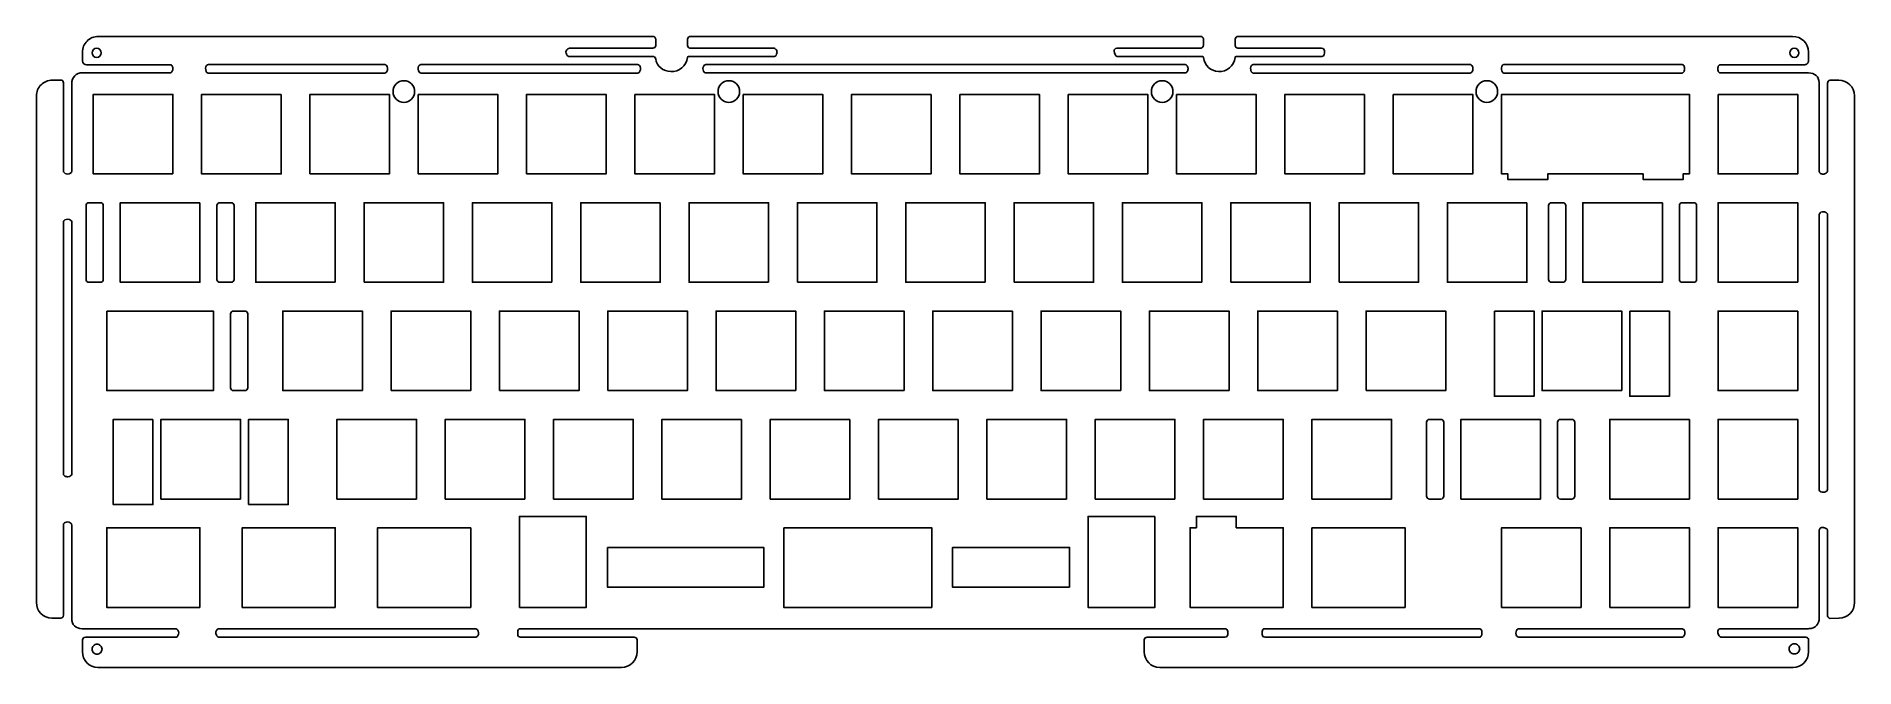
# Model space of a CAD drawing. Extents: x 120 to 440, y 81 to 192.
import ezdxf

# ---------------------------------------------------------------- set-up
doc = ezdxf.new("R2010")
doc.units = 0
doc.header["$MEASUREMENT"] = 0
doc.layers.add('Layer_0', color=7, linetype='Continuous')

msp = doc.modelspace()

# ---------------------------------------------------------------- linework, layer by layer
at = {"linetype": 'Continuous'}
for points in [[(131.387395, 163.2504), (129.369595, 163.2504, 0.4142135624), (128.869595, 162.7504), (128.869595, 149.7511, 0.4142135624), (129.369595, 149.2511), (131.387395, 149.2511, 0.4142135624), (131.887395, 149.7511), (131.887395, 162.7504, 0.4142135624)], [(152.387395, 163.2504), (154.405195, 163.2504, -0.4142135624), (154.905195, 162.7504), (154.905195, 149.7511, -0.4142135624), (154.405195, 149.2511), (152.387395, 149.2511, -0.4142135624), (151.887395, 149.7511), (151.887395, 162.7504, -0.4142135624)], [(388.56201, 163.2504), (386.54421, 163.2504, 0.4142135624), (386.04421, 162.7504), (386.04421, 149.7511, 0.4142135624), (386.54421, 149.2511), (388.56201, 149.2511, 0.4142135624), (389.06201, 149.7511), (389.06201, 162.7504, 0.4142135624)], [(409.56201, 163.2504), (411.57981, 163.2504, -0.4142135624), (412.07981, 162.7504), (412.07981, 149.7511, -0.4142135624), (411.57981, 149.2511), (409.56201, 149.2511, -0.4142135624), (409.06201, 149.7511), (409.06201, 162.7504, -0.4142135624)], [(154.768605, 144.20041), (156.786405, 144.20041, -0.4142135624), (157.286405, 143.70041), (157.286405, 130.70111, -0.4142135624), (156.786405, 130.20111), (154.768605, 130.20111, -0.4142135624), (154.268605, 130.70111), (154.268605, 143.70041, -0.4142135624)], [(367.130505, 125.15), (365.112705, 125.15, 0.4142135624), (364.612705, 124.65), (364.612705, 111.6507, 0.4142135624), (365.112705, 111.1507), (367.130505, 111.1507, 0.4142135624), (367.630505, 111.6507), (367.630505, 124.65, 0.4142135624)], [(388.130505, 125.15), (390.148305, 125.15, -0.4142135624), (390.648305, 124.65), (390.648305, 111.6507, -0.4142135624), (390.148305, 111.1507), (388.130505, 111.1507, -0.4142135624), (387.630505, 111.6507), (387.630505, 124.65, -0.4142135624)]]:
    msp.add_lwpolyline(points, format="xyb", close=True, dxfattribs=at)
at = {"layer": 'Layer_0', "color": 0}
for points in [[(329.13663, 86.850105, 0.19895979), (329.49026, 86.996513, 0.19895465), (329.63675, 87.350105), (329.63675, 87.849739, 0.41421356), (329.13675, 88.349739), (220.08511, 88.349739), (205.27847, 88.348915, 0.41380856), (204.77853, 87.849693), (204.77774, 87.350777, 0.19910186), (204.92398, 86.996727, 0.19918704), (205.27774, 86.849998), (209.34189, 86.850014), (225.26675, 86.850014, -0.38472934), (225.76419, 86.401131, -0.026862082), (225.76675, 86.350014), (225.75052, 84.299965, -0.40682084), (223.02274, 81.500877), (222.95047, 81.499962), (209.39108, 81.499962), (144.58426, 81.499962), (131.02481, 81.499962), (130.95255, 81.500877, -0.40682963), (128.22482, 84.299965), (128.24106, 86.350014, -0.028669549), (128.24368, 86.401131, -0.38481439), (128.74106, 86.850014), (144.66592, 86.850014), (144.69681, 86.850929), (144.7933, 86.877251), (144.88126, 86.938774), (144.9592, 87.027657), (145.02573, 87.136131), (145.11893, 87.380714), (145.14975, 87.610161), (145.10165, 87.840477), (144.98087, 88.081871), (144.9003, 88.187355), (144.81003, 88.272316), (144.71298, 88.329033), (144.61197, 88.349739), (128.18698, 88.349739), (127.77499, 88.380363), (127.41055, 88.471184), (127.09586, 88.620247), (126.83334, 88.82563), (126.62515, 89.085396), (126.47366, 89.397621), (126.38107, 89.760368), (126.34982, 90.1717), (126.34982, 106.5967), (126.33041, 106.69671), (126.27689, 106.79218), (126.19644, 106.88053), (126.09616, 106.95918), (125.86465, 107.07697), (125.63962, 107.12482), (125.41226, 107.09647), (125.17435, 107.00608), (125.06967, 106.94071), (124.98416, 106.86355), (124.92514, 106.77586), (124.89981, 106.67886), (124.89896, 106.64947), (124.89896, 90.699165, -0.39934034), (124.42471, 90.199806), (124.39896, 90.199165), (122.92484, 90.174812), (122.85257, 90.175728, -0.40681791), (120.12479, 92.974815), (120.12479, 181.99994, -0.19897644), (120.94467, 183.98007, -0.19896668), (122.92484, 184.79996), (124.39896, 184.82431, -0.41421356), (124.89896, 184.32431), (124.89896, 168.79932), (124.89981, 168.76993), (124.92557, 168.66888), (124.98581, 168.57413), (125.07297, 168.48816), (125.17972, 168.41342), (125.42233, 168.3074), (125.65421, 168.27582), (125.87442, 168.31863), (126.10117, 168.41772), (126.19949, 168.48538), (126.27835, 168.56357), (126.33084, 168.65106), (126.34982, 168.7467), (126.34982, 184.17169), (126.38412, 184.58759), (126.48471, 184.96237), (126.64749, 185.29163), (126.86868, 185.57092), (127.1442, 185.79581), (127.47018, 185.96191), (127.84268, 186.06479), (128.25772, 186.09998), (143.68271, 186.09998), (143.71353, 186.10089), (143.80936, 186.12518), (143.89536, 186.18109), (143.97061, 186.26199), (144.03403, 186.36133), (144.12149, 186.58868), (144.14975, 186.81027), (144.11246, 187.03275), (144.01596, 187.25708), (143.94839, 187.35339), (143.8696, 187.43042), (143.78061, 187.48148), (143.68271, 187.5), (128.95767, 187.5, -0.40676724), (128.25797, 188.18192), (128.25772, 188.19998), (128.22482, 189.69995, -0.19897645), (129.04471, 191.68008, -0.19898712), (131.02481, 192.49997), (228.54984, 192.49997), (228.57553, 192.4993), (228.60092, 192.49741), (228.62595, 192.49423), (228.6506, 192.48984), (228.67477, 192.48422), (228.69852, 192.47751), (228.72171, 192.46964), (228.74442, 192.46066), (228.76657, 192.45065, -0.28479122), (229.04984, 191.99997), (229.05081, 190.92233), (229.0502, 190.89661), (229.04825, 190.87122, -0.3862133), (228.55081, 190.42233), (213.85086, 190.42233), (213.5773, 190.3082), (213.39169, 190.15112), (213.285, 189.96375), (213.24826, 189.75858), (213.27237, 189.54822), (213.34842, 189.34525), (213.46732, 189.16226), (213.62015, 189.01178, 0.096251189), (213.81461, 188.97232), (228.53946, 188.97232), (228.56308, 188.97177, 0.0051427711), (228.60941, 188.96744), (228.63211, 188.96371, -0.013875084), (228.67654, 188.95328, -0.022460516), (228.71933, 188.93893, -0.11387177), (228.79947, 188.89944), (228.81827, 188.88742), (228.83646, 188.87463, -0.2075248), (229.0358, 188.53293), (229.142, 188.05276), (229.33109, 187.62558), (229.59396, 187.25366), (229.92172, 186.93933), (230.30539, 186.68484), (230.73593, 186.49252), (231.20444, 186.36459), (231.70187, 186.30341, 0.39421625), (234.62918, 188.76056), (234.6326, 188.78387), (234.69217, 188.91486), (234.80246, 188.96841), (234.95096, 188.97681), (235.12521, 188.97235), (249.85013, 188.97235, 0.0007349681), (249.90842, 188.97577, -0.0060534257), (249.96475, 188.98569, -0.033133485), (250.01871, 189.00171), (250.04471, 189.01187), (250.20078, 189.14572), (250.30551, 189.34875), (250.36374, 189.55508), (250.38028, 189.6987), (250.36649, 189.85086), (250.32693, 189.98956), (250.26688, 190.11267), (250.19156, 190.21817), (250.0162, 190.36795), (249.84317, 190.42233), (235.14316, 190.42233, 0.01496727), (235.09207, 190.42493, 0.013796148), (235.04239, 190.4325, 0.013017775), (234.99448, 190.44482), (234.97122, 190.45267), (234.94852, 190.46164), (234.92642, 190.47165, -0.024781587), (234.86362, 190.50772), (234.84402, 190.52167), (234.8251, 190.5365, -0.22148925), (234.64316, 190.92233), (234.64981, 191.99997), (234.65048, 192.02573, -0.39954133), (235.14981, 192.49997), (324.84982, 192.49997, -0.012511356), (324.90091, 192.49741), (324.92593, 192.49423), (324.95059, 192.48984, -0.0092098682), (324.9985, 192.47751), (325.02176, 192.46964), (325.04446, 192.46066), (325.06656, 192.45065), (325.08817, 192.43961), (325.1091, 192.42758, 0.0045730779), (325.16788, 192.38577, -0.0026963019), (325.2034, 192.35355, -0.0026963019), (325.23563, 192.31802), (325.25046, 192.2991), (325.26443, 192.27951), (325.27744, 192.25925), (325.28946, 192.23831, 0.015610851), (325.31052, 192.19461), (325.31949, 192.17191, -0.093738336), (325.34982, 191.99997), (325.34586, 190.92233), (325.34525, 190.89661), (325.34329, 190.87122, 0.021205117), (325.33572, 190.82156), (325.33017, 190.79736), (325.32339, 190.77365, -0.043931857), (325.30661, 190.72772), (325.2966, 190.70557), (325.28555, 190.68402, -0.27702469), (324.84586, 190.42233), (310.1459, 190.42233, 0.23614385), (309.74234, 190.21762), (309.72598, 190.19385), (309.71097, 190.1691), (309.6973, 190.14346), (309.68521, 190.11694, 0.034757236), (309.66556, 190.06158, 0.01494684), (309.65244, 190.00342, 0.044618135), (309.64755, 189.88132), (309.69968, 189.62936), (309.81473, 189.32883), (309.89035, 189.19083), (309.97507, 189.07727), (310.06662, 189.00037), (310.16287, 188.97232), (324.88687, 188.97232), (324.91043, 188.97177), (324.93375, 188.97015), (325.09689, 188.96185), (325.2294, 188.94547), (325.32327, 188.88904), (325.37045, 188.76056, 0.36408185), (328.00192, 186.30341, 0.39429496), (330.92917, 188.76056), (330.93259, 188.78387), (330.93704, 188.80682), (330.94247, 188.82935), (330.94888, 188.85147, -0.018750886), (330.97397, 188.91492), (331.05246, 188.95551), (331.16312, 188.97147), (331.29526, 188.97351), (331.4382, 188.97232), (346.16312, 188.97232), (346.19247, 188.97321, 0.20428587), (346.5369, 189.13892), (346.59164, 189.28943), (346.62619, 189.53326), (346.64316, 189.78326), (346.64499, 189.95227, 0.40607426), (346.1459, 190.42233), (331.44589, 190.42233), (331.4202, 190.42297, -0.39400525), (330.94589, 190.92233), (330.9498, 191.99997), (330.95047, 192.02573, -0.40088607), (331.4498, 192.49997), (428.97476, 192.49997, -0.40673842), (431.77396, 189.77222), (431.77481, 189.69995), (431.75955, 188.21353, -0.0017194286), (431.7515, 188.10693), (431.74863, 188.08963), (431.74533, 188.07248), (431.74167, 188.05545), (431.73752, 188.0386), (431.733, 188.02191), (431.72812, 188.0054), (431.72281, 187.98904, -0.032127084), (431.66684, 187.86511, -0.0092958272), (431.64005, 187.82217, -0.035475896), (431.5889, 187.75546, -0.049770924), (431.54251, 187.70685, -0.0026806746), (431.51767, 187.68423, -0.0027054323), (431.49173, 187.66284, -0.017961458), (431.42258, 187.6149, -0.017679934), (431.36307, 187.58258), (431.34769, 187.57538), (431.33206, 187.56854), (431.31625, 187.5621, -0.0058467642), (431.25119, 187.5401, -0.0008390107), (431.20065, 187.52777, 0.0009617703), (431.13113, 187.51715, -0.0025624901), (431.09561, 187.51447, -0.0025493448), (431.0596, 187.51355), (416.33456, 187.51355), (416.30374, 187.5126), (416.27341, 187.50983, 0.062207251), (416.21445, 187.49902, 0.015813344), (416.15811, 187.48151), (416.13101, 187.47037), (416.10483, 187.45773), (416.07944, 187.44366), (416.05502, 187.42816), (416.03159, 187.41132, 0.039713384), (415.94876, 187.3316), (415.89706, 187.23758), (415.86026, 187.10617), (415.83841, 186.94986), (415.83157, 186.78128), (415.83981, 186.61292), (415.86319, 186.45734), (415.9017, 186.32712), (415.95547, 186.23477, 0.032912159), (416.04129, 186.15826), (416.0654, 186.14233), (416.09042, 186.12775, 0.013872949), (416.14316, 186.103, 0.010391356), (416.19901, 186.08441, 0.031757141), (416.32877, 186.06741), (431.75375, 186.06741), (432.15366, 186.039), (432.51309, 185.95407), (432.82883, 185.81409), (433.09799, 185.62036), (433.31747, 185.37427), (433.48428, 185.07718), (433.59531, 184.73047), (433.64761, 184.33551), (433.65042, 184.22745), (433.65042, 168.80243, 0.0047165868), (433.65372, 168.74414), (433.65787, 168.7157), (433.6636, 168.68781, -0.022906233), (433.67947, 168.63382, -0.0017593158), (433.7012, 168.58255), (433.72818, 168.53439), (433.76028, 168.48972), (433.79678, 168.44888), (433.83768, 168.41229), (433.88235, 168.38028, 0.023953996), (433.98172, 168.33157, 0.012222789), (434.0358, 168.31564), (434.24881, 168.28815), (434.46158, 168.28247), (434.48941, 168.28818), (434.51675, 168.29541), (434.54349, 168.30411), (434.56949, 168.31427), (434.73764, 168.37347), (434.9108, 168.47708), (435.04587, 168.61044), (435.09976, 168.75906), (435.09976, 184.28406, -0.38382239), (435.54861, 184.78146), (435.57401, 184.78342), (435.59976, 184.78406), (437.07486, 184.79996, -0.40688832), (439.87393, 182.07224), (439.87479, 181.99994), (439.87479, 92.974815, -0.40682055), (437.14713, 90.175728), (437.07486, 90.174812), (435.59976, 90.158913, -0.39752526), (435.10043, 90.633186), (435.09976, 90.658913), (435.09976, 105.60921), (435.09891, 105.63859), (435.09634, 105.66753), (435.09225, 105.69596), (435.08652, 105.72387, 0.0023169848), (435.06039, 105.80383), (435.04886, 105.82909), (434.96152, 105.91515), (434.8176, 105.99197), (434.66116, 106.0546), (434.53653, 106.09815), (434.40561, 106.12516), (434.23099, 106.13808), (434.05759, 106.13189), (433.93045, 106.10157, 0.28895729), (433.65042, 105.65244), (433.65042, 90.227455), (433.61838, 89.828362), (433.52493, 89.471107), (433.37314, 89.158302), (433.16599, 88.89257), (432.90652, 88.676506), (432.59787, 88.512733), (432.24301, 88.403862), (431.845, 88.352486), (431.73697, 88.349739), (416.31192, 88.349739), (416.28116, 88.348793), (416.25076, 88.346046), (416.22098, 88.341499), (416.1918, 88.335213, 0.19997646), (415.88065, 88.103767), (415.8447, 87.97422), (415.83487, 87.792244), (415.84451, 87.607658), (415.86685, 87.470222), (415.93704, 87.280495), (416.05295, 87.077263), (416.20078, 86.915459), (416.36655, 86.849998), (431.29105, 86.850014, -0.32594852), (431.76859, 86.498695, -0.0086367035), (431.78091, 86.450768, -0.043628773), (431.79105, 86.350014), (431.77481, 84.299965, -0.40695317), (429.04703, 81.500877), (428.97476, 81.499962), (317.66263, 81.503822, -0.4068267), (314.93491, 84.30291), (314.9512, 86.352959, -0.026862082), (314.95377, 86.404076, -0.38472934), (315.4512, 86.852959), (329.13663, 86.850105)], [(181.39035, 187.5499), (181.55789, 187.50214), (181.7009, 187.37296), (181.80789, 187.17728), (181.86728, 186.93002), (181.87125, 186.88736), (181.87369, 186.84393, -0.13882927), (181.75198, 186.30084), (181.68204, 186.20035), (181.60159, 186.12387), (181.51303, 186.07346), (181.41879, 186.05115), (181.39035, 186.0499), (150.36996, 186.0499, -0.048440395), (150.31351, 186.05493), (150.21774, 186.08777), (150.13083, 186.14761), (150.05435, 186.23117), (149.99014, 186.33505), (149.905, 186.59055), (149.88907, 186.88733), (149.94168, 187.15027), (150.04813, 187.36032), (150.19522, 187.49951), (150.36996, 187.5499), (181.39035, 187.5499)], [(225.84976, 187.5499), (187.74979, 187.5499), (187.58994, 187.51138), (187.44992, 187.40161), (187.33994, 187.23172), (187.27023, 187.01279), (187.25198, 186.72687), (187.3038, 186.46005), (187.41653, 186.23984), (187.58115, 186.09363, 0.13129949), (187.74979, 186.0499), (225.84976, 186.0499), (225.87918, 186.05115), (225.90811, 186.05493), (225.93655, 186.06113), (226.03134, 186.10193), (226.11856, 186.16833), (226.19565, 186.25839), (226.26016, 186.37012, 0.14176289), (226.34232, 186.93002), (226.2811, 187.17792), (226.17068, 187.37427), (226.02292, 187.50348), (225.84976, 187.5499)], [(322.14981, 187.52493), (237.84976, 187.52493), (237.71097, 187.49603), (237.58524, 187.41464), (237.47952, 187.28683), (237.4006, 187.11874), (237.35184, 186.86105), (237.36899, 186.60315), (237.44724, 186.3703), (237.58176, 186.18781, 0.18914184), (237.84976, 186.07492), (322.14981, 186.07492, -0.039136285), (322.21097, 186.08026), (322.24075, 186.08688), (322.26993, 186.09598, -0.036156238), (322.32626, 186.1214), (322.3533, 186.13748), (322.37955, 186.15585), (322.40494, 186.1763, 0.17008166), (322.63614, 186.62872, 0.14766128), (322.57486, 187.18179), (322.55893, 187.21677, -0.0000746108), (322.5231, 187.2822), (322.50333, 187.31256), (322.48239, 187.34125), (322.46036, 187.36813, 0.20871436), (322.14981, 187.52493)], [(372.24979, 186.04999), (334.14981, 186.04999, -0.17436858), (333.86234, 186.18628), (333.8392, 186.21219, 0.005773947), (333.79623, 186.26968, 0.01628045), (333.7579, 186.33411), (333.74063, 186.36877), (333.7247, 186.40494, 0.0072158735), (333.69699, 186.48138), (333.68533, 186.52158), (333.67526, 186.56296), (333.66678, 186.60538), (333.65237, 186.8833), (333.70456, 187.14194), (333.81442, 187.35645), (333.9733, 187.50189, -0.019448668), (334.02963, 187.52814), (334.05881, 187.53754), (334.08859, 187.54434), (334.11893, 187.54852), (334.14981, 187.54993), (372.24979, 187.54993), (372.24979, 187.54993, 0.0016669311), (372.32095, 187.54239, -0.0068655106), (372.37955, 187.52444, 0.0045920087), (372.43539, 187.49658), (372.46219, 187.47913), (372.48813, 187.45941, -0.0023878783), (372.56033, 187.38776), (372.58243, 187.35992), (372.6658, 187.22076), (372.72116, 187.05667), (372.74722, 186.87646), (372.74265, 186.68887), (372.70755, 186.50851), (372.64529, 186.34842), (372.55942, 186.215), (372.45334, 186.11472), (372.4263, 186.09805), (372.39847, 186.08368), (372.3699, 186.07178), (372.34073, 186.06235, 0.0055053041), (372.24979, 186.04999)], [(409.49368, 186.05017, 0.006461578), (409.55057, 186.05521), (409.57828, 186.0614), (409.6055, 186.07001), (409.63217, 186.08081), (409.65817, 186.0939), (409.6835, 186.1091), (409.70816, 186.1264), (409.79526, 186.21094), (409.86844, 186.32001), (409.92538, 186.44986), (409.96378, 186.59662, 0.14469411), (409.90543, 187.20218), (409.87418, 187.2692, 0.054880324), (409.7551, 187.43332, 0.15494975), (409.52237, 187.54883), (409.49368, 187.55011), (378.23746, 187.55011), (378.20743, 187.54868), (378.17783, 187.54453), (378.14871, 187.53769), (378.12027, 187.52832), (378.09244, 187.51636), (378.06534, 187.50204), (378.03897, 187.48532), (378.0134, 187.46637), (377.98868, 187.44528), (377.96487, 187.42203, 0.061364413), (377.8439, 187.24304), (377.82791, 187.2074), (377.75687, 186.94861), (377.75278, 186.67645), (377.81296, 186.42099), (377.9346, 186.21234, 0.085594271), (378.03036, 186.121, 0.069002377), (378.16806, 186.05774), (378.19748, 186.05264), (378.23746, 186.05017), (409.49368, 186.05017)], [(126.34976, 159.88779), (126.34976, 115.51208), (126.29721, 115.34493), (126.1525, 115.20629), (125.93588, 115.10931), (125.66757, 115.06716, -0.13486326), (125.14316, 115.17883), (125.04623, 115.24331), (124.97238, 115.31748), (124.92337, 115.39906), (124.90103, 115.48576), (124.89981, 115.51194), (124.89981, 159.88779), (124.90219, 159.92435), (124.97855, 160.09012), (125.14462, 160.2218), (125.37753, 160.30695), (125.65457, 160.33316), (125.92709, 160.29306), (126.14792, 160.19644), (126.29587, 160.05685), (126.34976, 159.88779)], [(435.09964, 112.81158), (435.09964, 161.17239), (435.09842, 161.20023), (435.09476, 161.22763), (435.08878, 161.25458), (435.08054, 161.28101), (435.06998, 161.30688), (435.0574, 161.33218, 0.016236861), (435.02597, 161.38074, 0.028031857), (434.9404, 161.46869), (434.8873, 161.50739, 0.041904755), (434.76334, 161.57239), (434.69351, 161.59799), (434.65689, 161.60892), (434.61917, 161.61853), (434.58047, 161.62677), (434.54092, 161.63364), (434.5004, 161.63904), (434.4592, 161.64294), (434.41727, 161.64536, 0.024678277), (434.24887, 161.63904, 0.010026355), (434.16879, 161.62677), (433.95798, 161.56113), (433.79526, 161.45679), (433.68948, 161.32385), (433.64963, 161.17239), (433.64963, 112.81142), (433.65103, 112.7822), (433.65506, 112.75347), (433.66165, 112.72523), (433.76566, 112.55514), (433.95261, 112.42693), (434.19815, 112.35217), (434.47787, 112.34245), (434.52078, 112.3473), (434.56277, 112.35377), (434.60379, 112.36182), (434.64377, 112.37139), (434.82944, 112.44469), (434.97275, 112.54722), (435.06546, 112.67188), (435.09964, 112.81158)], [(197.27097, 86.849998), (197.30972, 86.851402), (197.43185, 86.874855), (197.54465, 86.92466), (197.64578, 86.997948), (197.73312, 87.091805), (197.85727, 87.329689), (197.89938, 87.615181), (197.84647, 87.902275), (197.71103, 88.13578), (197.6185, 88.225243), (197.51273, 88.292686), (197.39615, 88.335228), (197.27121, 88.349983), (152.31961, 88.349998), (152.1091, 88.30706), (151.92734, 88.186333), (151.78848, 88.00135), (151.7067, 87.765739), (151.69968, 87.475655), (151.78146, 87.212547), (151.85141, 87.099571), (151.93832, 87.003471), (152.04068, 86.92765), (152.15659, 86.875496, 0.021320797), (152.31973, 86.850029), (152.31979, 86.850029), (152.31979, 86.850029), (197.27097, 86.849998)], [(373.85403, 86.850014, 0.0013020506), (373.91531, 86.853371), (373.9451, 86.857506), (374.05698, 86.905724), (374.14993, 86.99633), (374.22641, 87.108223), (374.28873, 87.220314), (374.32773, 87.392281), (374.3353, 87.644524), (374.31528, 87.896965), (374.27164, 88.069618, 0.28534921), (373.79996, 88.349739), (336.18619, 88.349739, 0.41421356), (335.68619, 87.849739), (335.68619, 87.350014, 0.41421356), (336.18619, 86.850014), (373.85403, 86.850014)], [(380.80588, 86.875069), (409.53482, 86.875038), (409.56339, 86.87632, 0.045446941), (409.61929, 86.88604), (409.78653, 86.980888), (409.91647, 87.152061), (409.99814, 87.379539), (410.02072, 87.643303), (410.01822, 87.685219), (410.01419, 87.726448), (410.00858, 87.766838), (410.00156, 87.806404), (409.93381, 88.017738), (409.82657, 88.18148), (409.69003, 88.287331), (409.53433, 88.325005), (380.80588, 88.32502, 0.17055876), (380.55728, 88.223671), (380.41995, 88.046394), (380.33835, 87.814003), (380.31808, 87.553551), (380.36459, 87.292061), (380.44107, 87.119667), (380.54465, 86.988213), (380.66855, 86.904411), (380.80588, 86.875038), (380.80588, 86.875069)], [(131.66934, 84.743996, -0.19891087), (131.40994, 84.126945, -0.19891715), (130.79013, 83.874123, -0.1989189), (130.17038, 84.126961, -0.19895897), (129.91092, 84.743996, -0.19891087), (130.17032, 85.361046, -0.19891715), (130.79013, 85.613869, -0.1989189), (131.40988, 85.361031, -0.19895897), (131.66934, 84.743996)]]:
    msp.add_lwpolyline(points, format="xyb", dxfattribs=at)
for points in [[(144.12469, 168.3011), (144.12469, 182.3004), (130.12512, 182.3004), (130.12512, 168.3011), (144.12469, 168.3011)], [(163.1745, 182.3004), (149.1752, 182.3004), (149.1752, 168.3011), (163.1745, 168.3011), (163.1745, 182.3004)], [(168.22519, 168.3011), (182.2245, 168.3011), (182.2245, 182.3004), (168.22519, 182.3004), (168.22519, 168.3011)], [(187.27521, 182.3004), (187.27521, 168.3011), (201.27451, 168.3011), (201.27451, 182.3004), (187.27521, 182.3004)], [(206.3252, 168.3011), (220.32449, 168.3011), (220.32449, 182.3004), (206.3252, 182.3004), (206.3252, 168.3011)], [(225.37399, 182.3004), (225.37399, 168.3011), (239.37399, 168.3011), (239.37399, 182.3004), (225.37399, 182.3004)], [(244.423, 182.3004), (244.423, 168.3011), (258.42401, 168.3011), (258.42401, 182.3004), (244.423, 182.3004)], [(277.474, 182.3004), (263.47501, 182.3004), (263.47501, 168.3011), (277.474, 168.3011), (277.474, 182.3004)], [(282.52499, 182.3004), (282.52499, 168.3011), (296.52399, 168.3011), (296.52399, 182.3004), (282.52499, 182.3004)], [(301.57501, 182.3004), (301.57501, 168.3011), (315.57401, 168.3011), (315.57401, 182.3004), (301.57501, 182.3004)], [(320.625, 182.3004), (320.625, 168.3011), (334.62399, 168.3011), (334.62399, 182.3004), (320.625, 182.3004)], [(353.67401, 182.3004), (339.67499, 182.3004), (339.67499, 168.3011), (353.67401, 168.3011), (353.67401, 182.3004)], [(358.72501, 182.3004), (358.72501, 168.3011), (372.724, 168.3011), (372.724, 182.3004), (358.72501, 182.3004)], [(409.69901, 182.3004), (409.69901, 182.3006), (402.70001, 182.3006), (402.70001, 182.3004), (385.89902, 182.3004), (385.89902, 182.3006), (378.89999, 182.3006), (378.89999, 182.3004), (377.77499, 182.3004), (377.77499, 168.3011), (378.89999, 168.3011), (378.89999, 167.3313), (385.89902, 167.3313), (385.89902, 168.3011), (402.70001, 168.3011), (402.70001, 167.3313), (409.69901, 167.3313), (409.69901, 168.3011), (410.82401, 168.3011), (410.82401, 182.3004), (409.69901, 182.3004)], [(415.87601, 182.3004), (415.87601, 168.3011), (429.875, 168.3011), (429.875, 182.3004), (415.87601, 182.3004)], [(148.88719, 163.2504), (134.8876, 163.2504), (134.8876, 149.2511), (148.88719, 149.2511), (148.88719, 163.2504)], [(172.69949, 149.2511), (172.69949, 163.2504), (158.7002, 163.2504), (158.7002, 149.2511), (172.69949, 149.2511)], [(177.7502, 149.2511), (191.7495, 149.2511), (191.7495, 163.2504), (177.7502, 163.2504), (177.7502, 149.2511)], [(210.7995, 149.2511), (210.7995, 163.2504), (196.8002, 163.2504), (196.8002, 149.2511), (210.7995, 149.2511)], [(229.849, 163.2504), (215.85019, 163.2504), (215.85019, 149.2511), (229.849, 149.2511), (229.849, 163.2504)], [(248.89899, 149.2511), (248.89899, 163.2504), (234.89999, 163.2504), (234.89999, 149.2511), (248.89899, 149.2511)], [(253.95001, 149.2511), (267.94901, 149.2511), (267.94901, 163.2504), (253.95001, 163.2504), (253.95001, 149.2511)], [(286.99899, 149.2511), (286.99899, 163.2504), (273, 163.2504), (273, 149.2511), (286.99899, 149.2511)], [(292.04999, 149.2511), (306.04901, 149.2511), (306.04901, 163.2504), (292.04999, 163.2504), (292.04999, 149.2511)], [(325.099, 149.2511), (325.099, 163.2504), (311.10001, 163.2504), (311.10001, 149.2511), (325.099, 149.2511)], [(330.14999, 149.2511), (344.14899, 149.2511), (344.14899, 163.2504), (330.14999, 163.2504), (330.14999, 149.2511)], [(349.20001, 149.2511), (363.19901, 149.2511), (363.19901, 163.2504), (349.20001, 163.2504), (349.20001, 149.2511)], [(382.24899, 163.2504), (368.25, 163.2504), (368.25, 149.2511), (382.24899, 149.2511), (382.24899, 163.2504)], [(406.06201, 163.2504), (392.06201, 163.2504), (392.06201, 149.2511), (406.06201, 149.2511), (406.06201, 163.2504)], [(429.87399, 149.2511), (429.87399, 163.2504), (415.875, 163.2504), (415.875, 149.2511), (429.87399, 149.2511)], [(132.50639, 144.20041), (132.50639, 130.20099), (151.2684, 130.20099), (151.2684, 144.20041), (132.50639, 144.20041)], [(177.46201, 130.20099), (177.46201, 144.20041), (163.46271, 144.20041), (163.46271, 130.20099), (177.46201, 130.20099)], [(182.5127, 130.20099), (196.51199, 130.20099), (196.51199, 144.20041), (182.5127, 144.20041), (182.5127, 130.20099)], [(201.5627, 130.20099), (215.562, 130.20099), (215.562, 144.20041), (201.5627, 144.20041), (201.5627, 130.20099)], [(220.61301, 130.20099), (234.612, 130.20099), (234.612, 144.20041), (220.61301, 144.20041), (220.61301, 130.20099)], [(253.66199, 130.20099), (253.66199, 144.20041), (239.66199, 144.20041), (239.66199, 130.20099), (253.66199, 130.20099)], [(272.71201, 130.20099), (272.71201, 144.20041), (258.71201, 144.20041), (258.71201, 130.20099), (272.71201, 130.20099)], [(291.76199, 144.20041), (277.76199, 144.20041), (277.76199, 130.20099), (291.76199, 130.20099), (291.76199, 144.20041)], [(310.81201, 130.20099), (310.81201, 144.20041), (296.81201, 144.20041), (296.81201, 130.20099), (310.81201, 130.20099)], [(329.862, 130.20099), (329.862, 144.20041), (315.862, 144.20041), (315.862, 130.20099), (329.862, 130.20099)], [(348.91199, 144.20041), (334.91199, 144.20041), (334.91199, 130.20099), (348.91199, 130.20099), (348.91199, 144.20041)], [(353.96201, 130.20099), (367.96201, 130.20099), (367.96201, 144.20041), (353.96201, 144.20041), (353.96201, 130.20099)], [(376.51901, 144.20059), (376.51901, 129.23099), (383.51801, 129.23099), (383.51801, 144.20059), (376.51901, 144.20059)], [(398.91699, 130.20099), (384.918, 130.20099), (384.918, 144.20041), (398.91699, 144.20041), (398.91699, 130.20099)], [(400.319, 144.20059), (407.31799, 144.20059), (407.31799, 129.23099), (400.319, 129.23099), (400.319, 144.20059)], [(429.87399, 144.20041), (415.875, 144.20041), (415.875, 130.20099), (429.87399, 130.20099), (429.87399, 144.20041)], [(140.6304, 125.15), (140.6304, 110.181), (133.63139, 110.181), (133.63139, 125.15), (140.6304, 125.15)], [(156.0304, 111.151), (142.0314, 111.151), (142.0314, 125.15), (156.0304, 125.15), (156.0304, 111.151)], [(157.4314, 110.181), (164.43039, 110.181), (164.43039, 125.15), (157.4314, 125.15), (157.4314, 110.181)], [(186.987, 111.151), (186.987, 125.15), (172.9877, 125.15), (172.9877, 111.151), (186.987, 111.151)], [(206.03699, 111.151), (206.03699, 125.15), (192.03769, 125.15), (192.03769, 111.151), (206.03699, 111.151)], [(211.08771, 111.151), (225.08701, 111.151), (225.08701, 125.15), (211.08771, 125.15), (211.08771, 111.151)], [(244.13699, 125.15), (230.13699, 125.15), (230.13699, 111.151), (244.13699, 111.151), (244.13699, 125.15)], [(263.18701, 125.15), (249.18701, 125.15), (249.18701, 111.151), (263.18701, 111.151), (263.18701, 125.15)], [(282.237, 125.15), (268.237, 125.15), (268.237, 111.151), (282.237, 111.151), (282.237, 125.15)], [(301.28699, 111.151), (301.28699, 125.15), (287.28699, 125.15), (287.28699, 111.151), (301.28699, 111.151)], [(320.33701, 111.151), (320.33701, 125.15), (306.33701, 125.15), (306.33701, 111.151), (320.33701, 111.151)], [(339.38699, 111.151), (339.38699, 125.15), (325.38699, 125.15), (325.38699, 111.151), (339.38699, 111.151)], [(358.43701, 111.151), (358.43701, 125.15), (344.43701, 125.15), (344.43701, 111.151), (358.43701, 111.151)], [(384.63, 111.151), (384.63, 125.15), (370.63101, 125.15), (370.63101, 111.151), (384.63, 111.151)], [(410.82401, 125.15), (396.82501, 125.15), (396.82501, 111.151), (410.82401, 111.151), (410.82401, 125.15)], [(415.875, 111.151), (429.87399, 111.151), (429.87399, 125.15), (415.875, 125.15), (415.875, 111.151)], [(148.88651, 92.100998), (148.88651, 106.10001), (132.506, 106.10001), (132.506, 92.100998), (148.88651, 92.100998)], [(172.69749, 92.100998), (172.69749, 106.10001), (156.317, 106.10001), (156.317, 92.100998), (172.69749, 92.100998)], [(196.5105, 106.10001), (180.13, 106.10001), (180.13, 92.100998), (196.5105, 92.100998), (196.5105, 106.10001)], [(205.06799, 92.100006), (216.82401, 92.100006), (216.82401, 108.10001), (205.06799, 108.10001), (205.06799, 92.100006)], [(251.56799, 106.10001), (277.58099, 106.10001), (277.58099, 92.100998), (251.56799, 92.100006), (251.56799, 106.10001)], [(316.82999, 108.099), (305.07401, 108.099), (305.07401, 92.098999), (316.82999, 92.098999), (316.82999, 108.099)], [(331.12399, 106.10001), (339.38501, 106.10001), (339.38501, 92.100998), (323.005, 92.100998), (323.005, 106.10001), (324.12399, 106.10001), (324.12399, 108.10001), (331.12399, 108.10001), (331.12399, 106.10001)], [(344.43701, 106.10001), (360.819, 106.10001), (360.819, 92.100998), (344.43701, 92.100006), (344.43701, 106.10001)], [(391.77402, 106.10001), (377.77499, 106.10001), (377.77499, 92.100998), (391.77402, 92.100998), (391.77402, 106.10001)], [(396.82501, 92.100998), (410.82401, 92.100998), (410.82401, 106.10001), (396.82501, 106.10001), (396.82501, 92.100998)], [(429.87399, 92.100998), (429.87399, 106.10001), (415.875, 106.10001), (415.875, 92.100998), (429.87399, 92.100998)], [(220.58099, 102.63899), (220.58099, 95.639999), (248.05099, 95.639999), (248.05099, 102.63899), (220.58099, 102.63899)], [(301.827, 95.639999), (301.827, 102.63899), (281.245, 102.63899), (281.245, 95.639999), (301.827, 95.639999)], [(430.21561, 84.799965), (430.1965, 84.623161), (430.14169, 84.458473), (430.0549, 84.309441), (429.94003, 84.179604), (429.80081, 84.072472), (429.64102, 83.991585), (429.46439, 83.940468), (429.27481, 83.922646), (429.08524, 83.940468), (428.9086, 83.991585), (428.74881, 84.072472), (428.60959, 84.179604), (428.49472, 84.309441), (428.40799, 84.458473), (428.35312, 84.623161), (428.33401, 84.799965), (428.35312, 84.976784), (428.40799, 85.141457), (428.49472, 85.290474), (428.60959, 85.420326), (428.74881, 85.527443), (428.9086, 85.608345), (429.08524, 85.659462), (429.27481, 85.677284), (429.46439, 85.659462), (429.64102, 85.608345), (429.80081, 85.527443), (429.94003, 85.420326), (430.0549, 85.290474), (430.14169, 85.141457), (430.1965, 84.976784), (430.21561, 84.799965)]]:
    msp.add_lwpolyline(points, dxfattribs=at)
for centre, radius in [((130.72501, 189.60001), 0.813889), ((429.27499, 189.60001), 0.813889), ((184.75, 182.8), 1.9), ((241.89999, 182.8), 1.9), ((318.10001, 182.8), 1.9), ((375.194, 182.8), 1.9)]:
    msp.add_circle(centre, radius, dxfattribs=at)

doc.saveas('drawing.dxf')
